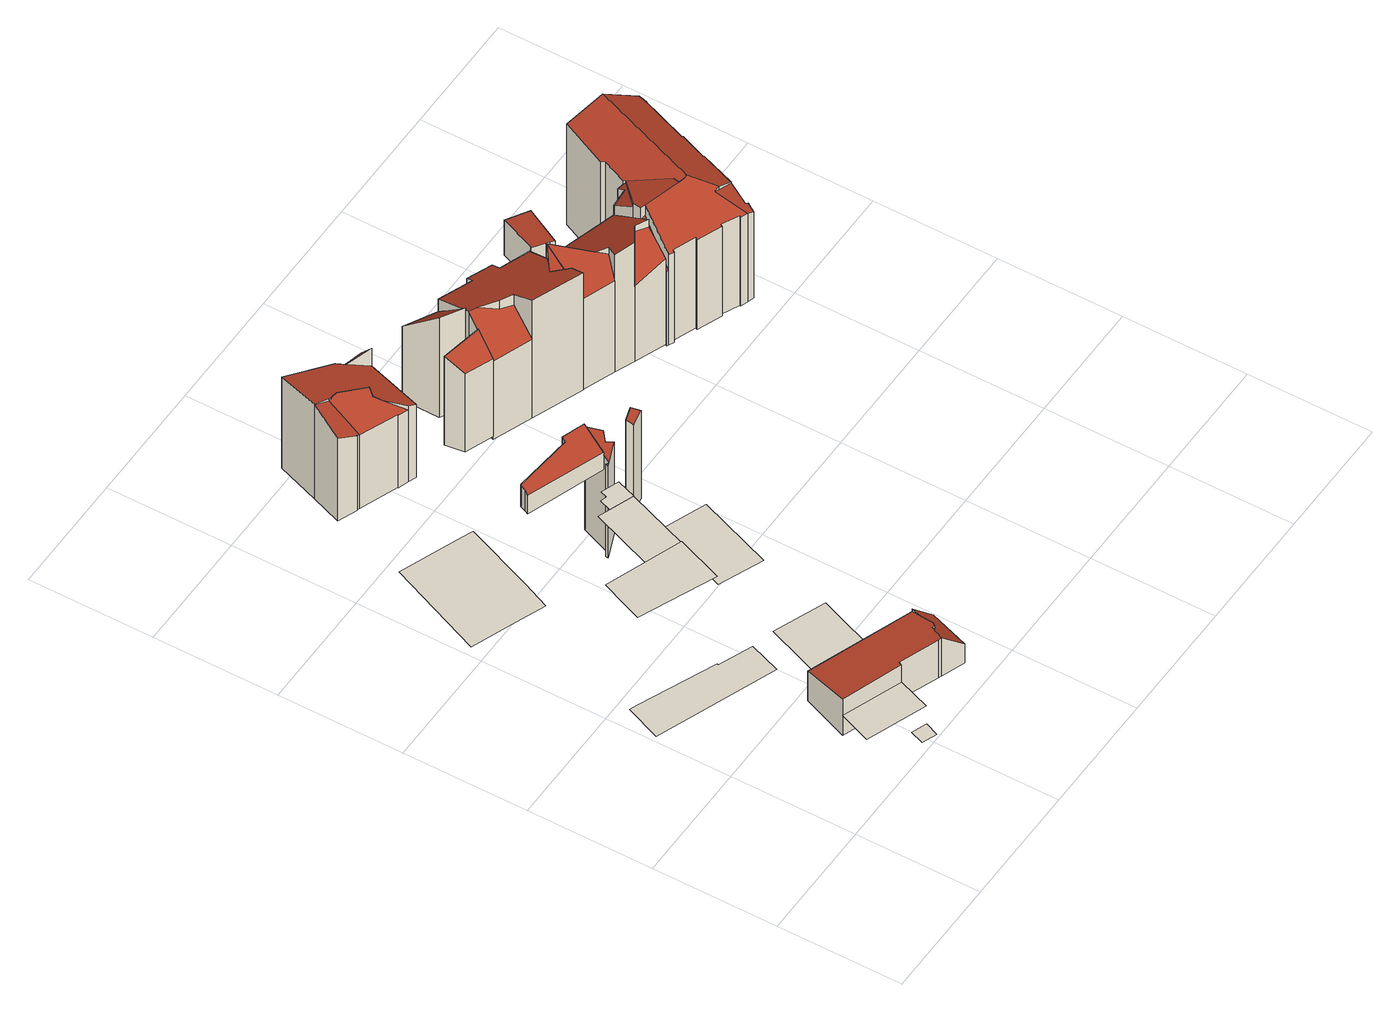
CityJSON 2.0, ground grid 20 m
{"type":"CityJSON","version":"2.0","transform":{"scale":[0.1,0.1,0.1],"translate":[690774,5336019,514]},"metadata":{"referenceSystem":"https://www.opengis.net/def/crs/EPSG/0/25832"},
"CityObjects":{
"building1":{"type":"Building","attributes":{"area_m2":55.53,"max_x":690797.88,"max_y":5336030,"min_x":690786.38,"min_y":5336021.5,"rf_extrusion_mode":"skip","rf_force_lod11":false,"rf_h_ground":518.7,"rf_h_pc_98p":0,"rf_h_roof_50p":0,"rf_h_roof_70p":0,"rf_h_roof_max":0,"rf_h_roof_min":0,"rf_is_glass_roof":false,"rf_nodata_frac":0.977,"rf_nodata_r":0,"rf_pc_select":"_HIGHEST_YET_INSUFFICIENT_COVERAGE","rf_pc_year":2026,"rf_pointcloud_unusable":true,"rf_pt_density":11.2,"rf_roof_planes":0,"rf_roof_type":"no points","rf_success":true,"rf_t_run":8,"source_file":"690_5336.gml"},"geometry":[{"type":"MultiSurface","lod":"0","boundaries":[[[0,1,2,3]]]}]},
"building2":{"type":"Building","attributes":{"area_m2":118.25,"max_x":690795.81,"max_y":5336057,"min_x":690774.81,"min_y":5336044,"rf_extrusion_mode":"skip","rf_force_lod11":false,"rf_h_ground":514.73,"rf_h_pc_98p":0,"rf_h_roof_50p":0,"rf_h_roof_70p":0,"rf_h_roof_max":0,"rf_h_roof_min":0,"rf_is_glass_roof":false,"rf_nodata_frac":1,"rf_nodata_r":0,"rf_pc_select":"_HIGHEST_YET_INSUFFICIENT_COVERAGE","rf_pc_year":0,"rf_pointcloud_unusable":true,"rf_pt_density":0,"rf_roof_planes":0,"rf_roof_type":"no points","rf_success":true,"rf_t_run":0,"source_file":"690_5336.gml"},"geometry":[{"type":"MultiSurface","lod":"0","boundaries":[[[4,5,6,7,8,9,10]]]}]},
"building3":{"type":"Building","attributes":{"area_m2":5.8,"max_x":690795.94,"max_y":5336022.5,"min_x":690792.81,"min_y":5336019,"rf_extrusion_mode":"skip","rf_force_lod11":false,"rf_h_ground":515.04,"rf_h_pc_98p":0,"rf_h_roof_50p":0,"rf_h_roof_70p":0,"rf_h_roof_max":0,"rf_h_roof_min":0,"rf_is_glass_roof":false,"rf_nodata_frac":0.25,"rf_nodata_r":0,"rf_pc_select":"_HIGHEST_YET_INSUFFICIENT_COVERAGE","rf_pc_year":2026,"rf_pointcloud_unusable":true,"rf_pt_density":12.44,"rf_roof_planes":0,"rf_roof_type":"no points","rf_success":true,"rf_t_run":4,"source_file":"690_5336.gml"},"geometry":[{"type":"MultiSurface","lod":"0","boundaries":[[[11,12,13,14]]]}]},
"building4":{"type":"Building","attributes":{"area_m2":101.1,"max_x":690793.38,"max_y":5336063.5,"min_x":690778.38,"min_y":5336051.5,"rf_extrusion_mode":"skip","rf_force_lod11":false,"rf_h_ground":532.24,"rf_h_pc_98p":0,"rf_h_roof_50p":0,"rf_h_roof_70p":0,"rf_h_roof_max":0,"rf_h_roof_min":0,"rf_is_glass_roof":false,"rf_nodata_frac":1,"rf_nodata_r":0,"rf_pc_select":"_HIGHEST_YET_INSUFFICIENT_COVERAGE","rf_pc_year":0,"rf_pointcloud_unusable":true,"rf_pt_density":0,"rf_roof_planes":0,"rf_roof_type":"no points","rf_success":true,"rf_t_run":0,"source_file":"690_5336.gml"},"geometry":[{"type":"MultiSurface","lod":"0","boundaries":[[[15,16,17,18,19]]]}]},
"building5":{"type":"Building","attributes":{"area_m2":160.46,"max_x":690811.12,"max_y":5336037.5,"min_x":690788.38,"min_y":5336023,"rf_extrusion_mode":"standard","rf_force_lod11":false,"rf_h_ground":514.7,"rf_h_pc_98p":0,"rf_h_roof_50p":521.51,"rf_h_roof_70p":521.89,"rf_h_roof_max":522.18,"rf_h_roof_min":518.28,"rf_is_glass_roof":false,"rf_nodata_frac":0.54,"rf_nodata_r":0,"rf_pc_select":"_HIGHEST_YET_INSUFFICIENT_COVERAGE","rf_pc_year":2026,"rf_pointcloud_unusable":false,"rf_pt_density":106.25,"rf_ridgelines":0,"rf_rmse_lod22":0.299,"rf_roof_planes":6,"rf_roof_type":"slanted","rf_success":true,"rf_t_run":74,"rf_volume_lod22":1050.02,"source_file":"690_5336.gml"},"children":["building5-1"]},
"building5-1":{"type":"BuildingPart","parents":["building5"],"geometry":[{"type":"Solid","lod":"2.2","boundaries":[[[[20,21,22,23,24,25,26,27,28]],[[29,25,24,30]],[[30,24,23,31]],[[31,23,22,32]],[[33,28,27,34]],[[32,22,21,35]],[[36,37,38,39]],[[37,36,40]],[[41,20,28,33]],[[42,26,25,29]],[[34,27,26,42,43]],[[35,21,20,41]],[[43,42,44]],[[39,38,44]],[[43,44,38,37,40,41,33,34]],[[39,44,42,29,30,31,32,35,41,40,36]]]],"semantics":{"surfaces":[{"type":"GroundSurface"},{"type":"WallSurface","on_footprint_edge":true},{"type":"WallSurface","on_footprint_edge":false},{"type":"RoofSurface","rf_azimuth":107.49,"rf_h_roof_50p":520.06,"rf_h_roof_70p":520.74,"rf_h_roof_max":522.28,"rf_h_roof_min":518.09,"rf_slope":43.77},{"type":"RoofSurface","rf_azimuth":10.95,"rf_h_roof_50p":521.44,"rf_h_roof_70p":521.69,"rf_h_roof_max":522.28,"rf_h_roof_min":520.57,"rf_slope":9.71}],"values":[[0,1,1,1,1,1,2,2,1,1,1,1,2,2,3,4]]}}]},
"building6":{"type":"Building","attributes":{"area_m2":212.73,"max_x":690792.81,"max_y":5336096.5,"min_x":690774.56,"min_y":5336076.5,"rf_extrusion_mode":"standard","rf_force_lod11":false,"rf_h_ground":515.73,"rf_h_pc_98p":0,"rf_h_roof_50p":534.66,"rf_h_roof_70p":534.82,"rf_h_roof_max":535.06,"rf_h_roof_min":530.99,"rf_is_glass_roof":false,"rf_nodata_frac":0.582,"rf_nodata_r":0,"rf_pc_select":"_HIGHEST_YET_INSUFFICIENT_COVERAGE","rf_pc_year":2026,"rf_pointcloud_unusable":false,"rf_pt_density":7.04,"rf_ridgelines":0,"rf_rmse_lod22":0,"rf_roof_planes":2,"rf_roof_type":"slanted","rf_success":true,"rf_t_run":20,"rf_volume_lod22":0,"source_file":"690_5336.gml"},"geometry":[{"type":"MultiSurface","lod":"0","boundaries":[[[45,46,47,48,49,50,51,52]]]}]},
"building7":{"type":"Building","attributes":{"area_m2":65.28,"max_x":690797.19,"max_y":5336071,"min_x":690787.69,"min_y":5336059,"rf_extrusion_mode":"skip","rf_force_lod11":false,"rf_h_ground":531.93,"rf_h_pc_98p":0,"rf_h_roof_50p":0,"rf_h_roof_70p":0,"rf_h_roof_max":0,"rf_h_roof_min":0,"rf_is_glass_roof":false,"rf_nodata_frac":0.969,"rf_nodata_r":0,"rf_pc_select":"_HIGHEST_YET_INSUFFICIENT_COVERAGE","rf_pc_year":2026,"rf_pointcloud_unusable":true,"rf_pt_density":4.5,"rf_roof_planes":0,"rf_roof_type":"no points","rf_success":true,"rf_t_run":5,"source_file":"690_5336.gml"},"geometry":[{"type":"MultiSurface","lod":"0","boundaries":[[[53,54,55,56]]]}]},
"building8":{"type":"Building","attributes":{"area_m2":98.35,"max_x":690802.12,"max_y":5336063,"min_x":690790.44,"min_y":5336048.5,"rf_extrusion_mode":"skip","rf_force_lod11":false,"rf_h_ground":530.83,"rf_h_pc_98p":0,"rf_h_roof_50p":0,"rf_h_roof_70p":0,"rf_h_roof_max":0,"rf_h_roof_min":0,"rf_is_glass_roof":false,"rf_nodata_frac":0.954,"rf_nodata_r":0,"rf_pc_select":"_HIGHEST_YET_INSUFFICIENT_COVERAGE","rf_pc_year":2026,"rf_pointcloud_unusable":true,"rf_pt_density":10.67,"rf_roof_planes":0,"rf_roof_type":"no points","rf_success":true,"rf_t_run":1,"source_file":"690_5336.gml"},"geometry":[{"type":"MultiSurface","lod":"0","boundaries":[[[57,58,59,60]]]}]},
"building9":{"type":"Building","attributes":{"area_m2":113.41,"max_x":690807.62,"max_y":5336048,"min_x":690794.75,"min_y":5336033,"rf_extrusion_mode":"standard","rf_force_lod11":false,"rf_h_ground":514.87,"rf_h_pc_98p":0,"rf_h_roof_50p":518.52,"rf_h_roof_70p":518.55,"rf_h_roof_max":518.67,"rf_h_roof_min":518.25,"rf_is_glass_roof":false,"rf_nodata_frac":0.562,"rf_nodata_r":0,"rf_pc_select":"_HIGHEST_YET_INSUFFICIENT_COVERAGE","rf_pc_year":2026,"rf_pointcloud_unusable":false,"rf_pt_density":38.87,"rf_ridgelines":0,"rf_rmse_lod22":0,"rf_roof_planes":2,"rf_roof_type":"slanted","rf_success":true,"rf_t_run":54,"rf_volume_lod22":0,"source_file":"690_5336.gml"},"geometry":[{"type":"MultiSurface","lod":"0","boundaries":[[[61,62,63,64]]]}]},
"building10":{"type":"Building","attributes":{"area_m2":12.14,"max_x":690798.31,"max_y":5336073,"min_x":690793.38,"min_y":5336069,"rf_extrusion_mode":"skip","rf_force_lod11":false,"rf_h_ground":531.98,"rf_h_pc_98p":0,"rf_h_roof_50p":0,"rf_h_roof_70p":0,"rf_h_roof_max":0,"rf_h_roof_min":0,"rf_is_glass_roof":false,"rf_nodata_frac":0.854,"rf_nodata_r":0,"rf_pc_select":"_HIGHEST_YET_INSUFFICIENT_COVERAGE","rf_pc_year":2026,"rf_pointcloud_unusable":true,"rf_pt_density":9.14,"rf_roof_planes":0,"rf_roof_type":"no points","rf_success":true,"rf_t_run":2,"source_file":"690_5336.gml"},"geometry":[{"type":"MultiSurface","lod":"0","boundaries":[[[65,66,67,68,69,70]]]}]},
"building11":{"type":"Building","attributes":{"area_m2":177.84,"max_x":690805,"max_y":5336092,"min_x":690786.44,"min_y":5336074.5,"rf_extrusion_mode":"standard","rf_force_lod11":false,"rf_h_ground":530.38,"rf_h_pc_98p":0,"rf_h_roof_50p":534.52,"rf_h_roof_70p":534.84,"rf_h_roof_max":535.44,"rf_h_roof_min":533.75,"rf_h_roof_ridge":535.45,"rf_is_glass_roof":false,"rf_nodata_frac":0.582,"rf_nodata_r":0,"rf_pc_select":"_HIGHEST_YET_INSUFFICIENT_COVERAGE","rf_pc_year":2026,"rf_pointcloud_unusable":false,"rf_pt_density":15,"rf_ridgelines":1,"rf_rmse_lod22":1.55,"rf_roof_planes":3,"rf_roof_type":"slanted","rf_success":true,"rf_t_run":35,"rf_volume_lod22":177.66,"source_file":"690_5336.gml"},"children":["building11-1"]},
"building11-1":{"type":"BuildingPart","parents":["building11"],"geometry":[{"type":"Solid","lod":"2.2","boundaries":[[[[71,72,73,74,75,76,77]],[[78,76,75,79]],[[80,72,71,81]],[[82,74,73,83]],[[83,73,72,80]],[[84,77,76,78]],[[79,75,74,82]],[[81,71,77,84]],[[81,84,78,79,82,83,80]]]],"semantics":{"surfaces":[{"type":"GroundSurface"},{"type":"WallSurface","on_footprint_edge":true},{"type":"RoofSurface","rf_azimuth":196.05,"rf_h_roof_50p":534.69,"rf_h_roof_70p":534.97,"rf_h_roof_max":535.75,"rf_h_roof_min":533.92,"rf_slope":21.99}],"values":[[0,1,1,1,1,1,1,1,2]]}}]},
"building12":{"type":"Building","attributes":{"area_m2":165.88,"max_x":690801.81,"max_y":5336120.5,"min_x":690784.88,"min_y":5336104,"rf_extrusion_mode":"standard","rf_force_lod11":false,"rf_h_ground":515.28,"rf_h_pc_98p":0,"rf_h_roof_50p":531.77,"rf_h_roof_70p":532.49,"rf_h_roof_max":534.24,"rf_h_roof_min":529.32,"rf_h_roof_ridge":533.09,"rf_is_glass_roof":false,"rf_nodata_frac":0.485,"rf_nodata_r":0,"rf_pc_select":"_HIGHEST_YET_INSUFFICIENT_COVERAGE","rf_pc_year":2026,"rf_pointcloud_unusable":false,"rf_pt_density":13.06,"rf_ridgelines":1,"rf_rmse_lod22":0.391,"rf_roof_planes":5,"rf_roof_type":"slanted","rf_success":true,"rf_t_run":24,"rf_volume_lod22":2674.67,"source_file":"690_5336.gml"},"children":["building12-1"]},
"building12-1":{"type":"BuildingPart","parents":["building12"],"geometry":[{"type":"Solid","lod":"2.2","boundaries":[[[[85,86,87,88,89,90,91,92,93,94,95,96,97]],[[98,99,100,101]],[[102,92,91,103]],[[104,93,92,102]],[[105,94,93,104]],[[106,95,94,105,107]],[[107,105,108,109]],[[110,89,88,111]],[[112,90,89,110]],[[113,114,87,86,115]],[[116,97,96,117]],[[118,119,120]],[[117,121,120]],[[119,118,85,97,116]],[[121,117,96,95,106]],[[122,123,124]],[[114,113,124]],[[111,88,87,114]],[[125,126,127]],[[109,108,126,125]],[[123,122,99,98]],[[103,91,90,112]],[[101,100,127]],[[115,86,85,118]],[[119,116,117,120]],[[112,108,105,104,102,103]],[[115,118,120,121,106,107,109,125,127,100,99,122,124,113]],[[108,112,110,111,114,124,123,98,101,127,126]]]],"semantics":{"surfaces":[{"type":"GroundSurface"},{"type":"WallSurface","on_footprint_edge":false},{"type":"WallSurface","on_footprint_edge":true},{"type":"RoofSurface","rf_azimuth":12.69,"rf_h_roof_50p":529.97,"rf_h_roof_70p":530.37,"rf_h_roof_max":532.05,"rf_h_roof_min":528.7,"rf_slope":51.01},{"type":"RoofSurface","rf_azimuth":150.47,"rf_h_roof_50p":532.35,"rf_h_roof_70p":532.85,"rf_h_roof_max":534.22,"rf_h_roof_min":530.36,"rf_slope":33.72},{"type":"RoofSurface","rf_azimuth":93.77,"rf_h_roof_50p":531.18,"rf_h_roof_70p":532.25,"rf_h_roof_max":534.21,"rf_h_roof_min":529,"rf_slope":20.82},{"type":"RoofSurface","rf_azimuth":197.66,"rf_h_roof_50p":531.36,"rf_h_roof_70p":532.03,"rf_h_roof_max":533.2,"rf_h_roof_min":529.85,"rf_slope":27.74}],"values":[[0,1,2,2,2,2,1,2,2,2,2,1,1,2,2,1,1,2,1,1,1,2,1,2,3,4,5,6]]}}]},
"building13":{"type":"Building","attributes":{"area_m2":359.8,"max_x":690824.88,"max_y":5336087.5,"min_x":690795,"min_y":5336060.5,"rf_extrusion_mode":"standard","rf_force_lod11":false,"rf_h_ground":514.61,"rf_h_pc_98p":0,"rf_h_roof_50p":533.29,"rf_h_roof_70p":534,"rf_h_roof_max":535.29,"rf_h_roof_min":532.39,"rf_is_glass_roof":false,"rf_nodata_frac":0.483,"rf_nodata_r":0,"rf_pc_select":"_HIGHEST_YET_INSUFFICIENT_COVERAGE","rf_pc_year":2026,"rf_pointcloud_unusable":false,"rf_pt_density":21.62,"rf_ridgelines":0,"rf_rmse_lod22":8.09,"rf_roof_planes":6,"rf_roof_type":"slanted","rf_success":true,"rf_t_run":77,"rf_volume_lod22":221.19,"source_file":"690_5336.gml"},"children":["building13-1","building13-2"]},
"building13-1":{"type":"BuildingPart","parents":["building13"],"geometry":[{"type":"Solid","lod":"2.2","boundaries":[[[[128,129,130,131]],[[132,128,131,133]],[[133,131,130,134]],[[134,130,129,135]],[[135,129,128,132]],[[135,132,133,134]]]],"semantics":{"surfaces":[{"type":"GroundSurface"},{"type":"WallSurface","on_footprint_edge":true},{"type":"RoofSurface","rf_azimuth":163.54,"rf_h_roof_50p":532.67,"rf_h_roof_70p":532.85,"rf_h_roof_max":533.08,"rf_h_roof_min":532.34,"rf_slope":28.15}],"values":[[0,1,1,1,1,2]]}}]},
"building13-2":{"type":"BuildingPart","parents":["building13"],"geometry":[{"type":"Solid","lod":"2.2","boundaries":[[[[136,137,138,139,140,141,142]],[[143,137,136,144]],[[145,138,137,143]],[[146,139,138,145]],[[147,141,140,148]],[[144,136,142,149]],[[149,142,141,147]],[[148,140,139,146]],[[148,146,145,143,144,149,147]]]],"semantics":{"surfaces":[{"type":"GroundSurface"},{"type":"WallSurface","on_footprint_edge":true},{"type":"RoofSurface","rf_azimuth":163.54,"rf_h_roof_50p":533.99,"rf_h_roof_70p":534.32,"rf_h_roof_max":535.17,"rf_h_roof_min":533.08,"rf_slope":28.15}],"values":[[0,1,1,1,1,1,1,1,2]]}}]},
"building14":{"type":"Building","attributes":{"area_m2":167.84,"max_x":690814.25,"max_y":5336116,"min_x":690797.38,"min_y":5336099.5,"rf_extrusion_mode":"standard","rf_force_lod11":false,"rf_h_ground":515.13,"rf_h_pc_98p":0,"rf_h_roof_50p":532.83,"rf_h_roof_70p":533.38,"rf_h_roof_max":535.35,"rf_h_roof_min":530.89,"rf_is_glass_roof":false,"rf_nodata_frac":0.7,"rf_nodata_r":0,"rf_pc_select":"_HIGHEST_YET_INSUFFICIENT_COVERAGE","rf_pc_year":2026,"rf_pointcloud_unusable":false,"rf_pt_density":10.59,"rf_ridgelines":0,"rf_rmse_lod22":2.41,"rf_roof_planes":4,"rf_roof_type":"slanted","rf_success":true,"rf_t_run":15,"rf_volume_lod22":780.15,"source_file":"690_5336.gml"},"children":["building14-1","building14-2"]},
"building14-1":{"type":"BuildingPart","parents":["building14"],"geometry":[{"type":"Solid","lod":"2.2","boundaries":[[[[150,151,152,153]],[[154,150,153,155]],[[155,153,152,156]],[[156,152,151,157]],[[157,151,150,154]],[[157,154,155,156]]]],"semantics":{"surfaces":[{"type":"GroundSurface"},{"type":"WallSurface","on_footprint_edge":true},{"type":"RoofSurface","rf_azimuth":30.72,"rf_h_roof_50p":531.67,"rf_h_roof_70p":532.82,"rf_h_roof_max":534.92,"rf_h_roof_min":528.72,"rf_slope":45.52}],"values":[[0,1,1,1,1,2]]}}]},
"building14-2":{"type":"BuildingPart","parents":["building14"],"geometry":[{"type":"Solid","lod":"2.2","boundaries":[[[[158,159,160,161]],[[162,159,158,163]],[[163,158,161,164]],[[164,161,160,165]],[[165,160,159,162]],[[165,162,163,164]]]],"semantics":{"surfaces":[{"type":"GroundSurface"},{"type":"WallSurface","on_footprint_edge":true},{"type":"RoofSurface","rf_azimuth":201.61,"rf_h_roof_50p":532.25,"rf_h_roof_70p":532.73,"rf_h_roof_max":533.74,"rf_h_roof_min":530.83,"rf_slope":40.27}],"values":[[0,1,1,1,1,2]]}}]},
"building15":{"type":"Building","attributes":{"area_m2":195.93,"max_x":690828.19,"max_y":5336111,"min_x":690809.56,"min_y":5336094,"rf_extrusion_mode":"standard","rf_force_lod11":false,"rf_h_ground":514.5,"rf_h_pc_98p":0,"rf_h_roof_50p":533.91,"rf_h_roof_70p":534.35,"rf_h_roof_max":536.22,"rf_h_roof_min":531.1,"rf_h_roof_ridge":535.15,"rf_is_glass_roof":false,"rf_nodata_frac":0.662,"rf_nodata_r":0,"rf_pc_select":"_HIGHEST_YET_INSUFFICIENT_COVERAGE","rf_pc_year":2026,"rf_pointcloud_unusable":false,"rf_pt_density":10.07,"rf_ridgelines":2,"rf_rmse_lod22":0.996,"rf_roof_planes":4,"rf_roof_type":"slanted","rf_success":true,"rf_t_run":32,"rf_volume_lod22":3810.93,"source_file":"690_5336.gml"},"children":["building15-1"]},
"building15-1":{"type":"BuildingPart","parents":["building15"],"geometry":[{"type":"Solid","lod":"2.2","boundaries":[[[[166,167,168,169,170,171,172,173,174,175,176,177]],[[178,175,174,179]],[[180,176,175,178]],[[179,174,173,181]],[[181,173,172,182]],[[182,172,171,183]],[[184,185,168,167,186]],[[187,169,168,185]],[[188,177,176,180]],[[189,166,177,188,190]],[[191,192,193]],[[190,188,193]],[[183,171,170,194]],[[194,170,169,187]],[[195,196,185,184]],[[197,198,196,195]],[[198,197,199]],[[186,167,166,189,200]],[[200,189,192,191]],[[198,199,194,187,185,196]],[[200,191,193,188,180,178,179,181,182,183,194,199,197,195,184,186]],[[192,189,190,193]]]],"semantics":{"surfaces":[{"type":"GroundSurface"},{"type":"WallSurface","on_footprint_edge":true},{"type":"WallSurface","on_footprint_edge":false},{"type":"RoofSurface","rf_azimuth":201,"rf_h_roof_50p":532.74,"rf_h_roof_70p":533.7,"rf_h_roof_max":537.72,"rf_h_roof_min":530.35,"rf_slope":41.65},{"type":"RoofSurface","rf_azimuth":21.83,"rf_h_roof_50p":533.88,"rf_h_roof_70p":535.19,"rf_h_roof_max":537.97,"rf_h_roof_min":530.57,"rf_slope":27.65},{"type":"RoofSurface","rf_azimuth":178.48,"rf_h_roof_50p":535.64,"rf_h_roof_70p":535.88,"rf_h_roof_max":536.35,"rf_h_roof_min":534.46,"rf_slope":25.49}],"values":[[0,1,1,1,1,1,1,1,1,1,2,2,1,1,2,2,2,1,2,3,4,5]]}}]},
"building16":{"type":"Building","attributes":{"area_m2":160.98,"max_x":690840.81,"max_y":5336104.5,"min_x":690823.75,"min_y":5336088.5,"rf_extrusion_mode":"standard","rf_force_lod11":false,"rf_h_ground":514.56,"rf_h_pc_98p":0,"rf_h_roof_50p":532.39,"rf_h_roof_70p":534.1,"rf_h_roof_max":536.32,"rf_h_roof_min":530.03,"rf_is_glass_roof":false,"rf_nodata_frac":0.599,"rf_nodata_r":0,"rf_pc_select":"_HIGHEST_YET_INSUFFICIENT_COVERAGE","rf_pc_year":2026,"rf_pointcloud_unusable":false,"rf_pt_density":50.25,"rf_ridgelines":0,"rf_rmse_lod22":0.982,"rf_roof_planes":8,"rf_roof_type":"slanted","rf_success":true,"rf_t_run":31,"rf_volume_lod22":3007.43,"source_file":"690_5336.gml"},"children":["building16-1"]},
"building16-1":{"type":"BuildingPart","parents":["building16"],"geometry":[{"type":"Solid","lod":"2.2","boundaries":[[[[201,202,203,204,205,206,207,208]],[[209,202,201,210]],[[211,212,203,202,209]],[[213,214,212,211]],[[210,201,208,215]],[[216,217,218]],[[215,219,218]],[[219,215,208,207,220]],[[221,204,203,212]],[[220,207,206,222]],[[223,222,206,205,224,225]],[[225,224,214,213]],[[224,205,204,221]],[[217,216,222,223]],[[222,216,218,219,220]],[[224,221,212,214]],[[217,223,225,213,211,209,210,215,218]]]],"semantics":{"surfaces":[{"type":"GroundSurface"},{"type":"WallSurface","on_footprint_edge":true},{"type":"WallSurface","on_footprint_edge":false},{"type":"RoofSurface","rf_azimuth":202.5,"rf_h_roof_50p":534.43,"rf_h_roof_70p":535.02,"rf_h_roof_max":537.6,"rf_h_roof_min":532.91,"rf_slope":23.59},{"type":"RoofSurface","rf_azimuth":228.52,"rf_h_roof_50p":532.69,"rf_h_roof_70p":533.51,"rf_h_roof_max":537.71,"rf_h_roof_min":530.35,"rf_slope":40.82},{"type":"RoofSurface","rf_azimuth":11.9,"rf_h_roof_50p":532.61,"rf_h_roof_70p":534.31,"rf_h_roof_max":538.32,"rf_h_roof_min":528.68,"rf_slope":37.22}],"values":[[0,1,1,2,1,2,2,1,1,1,1,2,1,2,3,4,5]]}}]},
"building17":{"type":"Building","attributes":{"area_m2":28.83,"max_x":690843.75,"max_y":5336116,"min_x":690836.75,"min_y":5336109,"rf_extrusion_mode":"standard","rf_force_lod11":false,"rf_h_ground":514.51,"rf_h_pc_98p":0,"rf_h_roof_50p":520.18,"rf_h_roof_70p":521.61,"rf_h_roof_max":521.97,"rf_h_roof_min":519.98,"rf_is_glass_roof":false,"rf_nodata_frac":0.623,"rf_nodata_r":0,"rf_pc_select":"_HIGHEST_YET_INSUFFICIENT_COVERAGE","rf_pc_year":2026,"rf_pointcloud_unusable":false,"rf_pt_density":70.79,"rf_ridgelines":0,"rf_rmse_lod22":0.245,"rf_roof_planes":2,"rf_roof_type":"slanted","rf_success":true,"rf_t_run":25,"rf_volume_lod22":179.55,"source_file":"690_5336.gml"},"children":["building17-1"]},
"building17-1":{"type":"BuildingPart","parents":["building17"],"geometry":[{"type":"Solid","lod":"2.2","boundaries":[[[[226,227,228,229,230,231]],[[232,230,229,233]],[[234,231,230,232]],[[235,226,231,234]],[[233,229,228,236]],[[236,228,227,237]],[[237,227,226,235]],[[237,235,234,232,233,236]]]],"semantics":{"surfaces":[{"type":"GroundSurface"},{"type":"WallSurface","on_footprint_edge":true},{"type":"RoofSurface","rf_azimuth":110.76,"rf_h_roof_50p":520.77,"rf_h_roof_70p":521.1,"rf_h_roof_max":521.61,"rf_h_roof_min":519.86,"rf_slope":18.63}],"values":[[0,1,1,1,1,1,1,2]]}}]},
"building18":{"type":"Building","attributes":{"area_m2":337.88,"max_x":690859.69,"max_y":5336112,"min_x":690836.62,"min_y":5336083,"rf_extrusion_mode":"standard","rf_force_lod11":false,"rf_h_ground":514.51,"rf_h_pc_98p":0,"rf_h_roof_50p":535.78,"rf_h_roof_70p":536.52,"rf_h_roof_max":537.24,"rf_h_roof_min":532.56,"rf_h_roof_ridge":537.42,"rf_is_glass_roof":false,"rf_nodata_frac":0.00148,"rf_nodata_r":0,"rf_pc_select":"PREFERRED_AND_LATEST","rf_pc_year":2026,"rf_pointcloud_unusable":false,"rf_pt_density":584.37,"rf_ridgelines":5,"rf_rmse_lod22":1.25,"rf_roof_planes":17,"rf_roof_type":"slanted","rf_success":true,"rf_t_run":188,"rf_volume_lod22":7056.28,"source_file":"690_5336.gml"},"children":["building18-1"]},
"building18-1":{"type":"BuildingPart","parents":["building18"],"geometry":[{"type":"Solid","lod":"2.2","boundaries":[[[[238,239,240,241,242,243,244,245,246,247,248,249,250,251,252,253,254,255,256,257,258,259,260,261,262,263,264,265,266,267,268,269,270,271,272]],[[273,257,256,274]],[[275,258,257,273]],[[274,256,255,276]],[[277,253,252,278]],[[279,254,253,277]],[[280,251,250,281,282]],[[282,281,283,284]],[[285,239,238,286]],[[286,238,272,287]],[[288,248,247,289]],[[290,249,248,288]],[[291,292,243,242,293]],[[294,244,243,292]],[[295,296,246,245,297,298]],[[298,297,299,300]],[[293,242,241,301]],[[301,241,240,302]],[[289,247,246,296]],[[302,240,239,285]],[[303,270,269,304]],[[305,271,270,303]],[[287,272,271,305]],[[300,299,292,291]],[[306,268,267,307]],[[307,267,266,308]],[[304,269,268,306]],[[309,310,311,312]],[[297,245,244,294]],[[313,264,263,314]],[[312,311,265,264,313]],[[284,283,296,295]],[[315,260,259,316]],[[316,259,258,275]],[[278,252,251,280]],[[317,262,261,318]],[[318,261,260,315,319]],[[320,321,276,322]],[[322,276,255,254,279]],[[281,250,249,290]],[[310,309,323]],[[319,315,321,320]],[[308,266,265,311]],[[324,325,326]],[[325,324,327]],[[314,263,262,317]],[[297,294,292,299]],[[281,290,288,289,296,283]],[[321,315,316,275,273,274,276]],[[325,327,328,279,277,278,280,282,284,326]],[[308,311,310,323,304,306,307]],[[324,326,284,295,298,300]],[[327,324,300,291,293,301,302,285,286,287,305,303,304,323,309,328]],[[314,317,318,319,320,322,279,328,309,312,313]]]],"semantics":{"surfaces":[{"type":"GroundSurface"},{"type":"WallSurface","on_footprint_edge":true},{"type":"WallSurface","on_footprint_edge":false},{"type":"RoofSurface","rf_azimuth":213.78,"rf_h_roof_50p":534.16,"rf_h_roof_70p":534.65,"rf_h_roof_max":537.23,"rf_h_roof_min":530.28,"rf_slope":43.04},{"type":"RoofSurface","rf_azimuth":327.32,"rf_h_roof_50p":533.86,"rf_h_roof_70p":534.27,"rf_h_roof_max":535.94,"rf_h_roof_min":532.57,"rf_slope":53.28},{"type":"RoofSurface","rf_azimuth":109.45,"rf_h_roof_50p":532.26,"rf_h_roof_70p":532.26,"rf_h_roof_max":532.65,"rf_h_roof_min":531.87,"rf_slope":39.69},{"type":"RoofSurface","rf_azimuth":291.77,"rf_h_roof_50p":536.2,"rf_h_roof_70p":536.77,"rf_h_roof_max":537.73,"rf_h_roof_min":534.46,"rf_slope":25.17},{"type":"RoofSurface","rf_azimuth":142.32,"rf_h_roof_50p":533.54,"rf_h_roof_70p":533.93,"rf_h_roof_max":535.25,"rf_h_roof_min":532.08,"rf_slope":34.09},{"type":"RoofSurface","rf_azimuth":10.38,"rf_h_roof_50p":536.37,"rf_h_roof_70p":536.71,"rf_h_roof_max":537.46,"rf_h_roof_min":534.86,"rf_slope":19.76},{"type":"RoofSurface","rf_azimuth":200.04,"rf_h_roof_50p":534.82,"rf_h_roof_70p":535.81,"rf_h_roof_max":537.76,"rf_h_roof_min":532.47,"rf_slope":37.75},{"type":"RoofSurface","rf_azimuth":109.87,"rf_h_roof_50p":535.6,"rf_h_roof_70p":536.4,"rf_h_roof_max":537.73,"rf_h_roof_min":533.53,"rf_slope":32.67}],"values":[[0,1,1,1,1,1,1,2,1,1,1,1,1,1,1,2,1,1,1,1,1,1,1,2,1,1,1,2,1,1,1,2,1,1,1,1,1,2,1,1,2,2,1,2,2,1,3,4,5,6,7,8,9,10]]}}]}
},
"vertices":[
[219,24,47],[238,76,47],[144,111,47],[124,60,47],
[8,324,7],[199,251,7],[218,301,7],[164,323,7],[165,325,7],[44,376,7],[31,381,7],
[220,24,10],[196,33,10],[188,11,10],[211,2,10],
[44,376,182],[165,325,182],[194,400,182],[72,445,182],[55,405,182],
[308,55,7],[302,57,7],[241,81,7],[238,76,7],[144,111,7],[173,185,7],[338,121,7],[371,108,7],[345,41,7],[173,185,66],[144,111,79],[238,76,82],[241,81,81],[345,41,45],[371,108,41],[302,57,83],[325,77,79],[325,77,74],[330,83,72],[330,83,78],[321,78,79],[308,55,83],[338,121,71],[338,121,76],[334,104,74],
[6,619,17],[78,592,17],[124,574,17],[143,619,17],[188,730,17],[183,732,17],[163,740,17],[71,775,17],
[137,421,179],[194,400,179],[232,501,179],[175,522,179],
[235,294,168],[281,415,168],[210,442,168],[164,323,168],
[290,139,9],[337,259,9],[254,291,9],[208,171,9],
[194,515,180],[232,501,180],[243,532,180],[215,542,180],[211,531,180],[201,534,180],
[140,613,164],[143,619,164],[147,628,164],[241,616,164],[244,623,164],[281,611,164],[264,569,164],[281,611,216],[244,623,217],[143,619,204],[140,613,201],[241,616,214],[147,628,208],[264,569,198],
[270,944,13],[234,850,13],[222,855,13],[205,861,13],[205,862,13],[145,885,13],[140,887,13],[140,886,13],[109,898,13],[127,946,13],[152,1014,13],[237,982,13],[278,966,13],[209,910,183],[209,910,171],[171,938,186],[171,938,191],[140,886,162],[140,887,163],[109,898,179],[127,946,202],[152,1014,196],[127,946,203],[153,940,189],[153,940,193],[205,862,158],[205,861,158],[145,885,160],[222,855,165],[222,855,157],[234,850,160],[278,966,155],[237,982,147],[270,944,149],[270,944,184],[247,970,158],[237,982,163],[202,900,174],[202,900,177],[207,888,171],[158,939,191],[158,939,189],[161,940,190],
[361,587,6],[369,575,6],[341,569,6],[338,580,6],[361,587,189],[338,580,189],[341,569,183],[369,575,182],
[294,571,6],[252,554,6],[253,559,6],[259,557,6],[280,609,6],[296,590,6],[283,578,6],[252,554,189],[294,571,191],[253,559,191],[259,557,189],[296,590,201],[280,609,213],[283,578,197],
[380,863,11],[346,884,11],[346,943,11],[403,921,11],[380,863,211],[403,921,149],[346,943,159],[346,884,210],
[306,851,11],[368,835,11],[355,803,11],[311,820,11],[368,835,196],[306,851,189],[311,820,167],[355,803,167],
[507,773,5],[497,748,5],[417,779,5],[355,803,5],[376,855,5],[403,921,5],[457,900,5],[461,912,5],[501,896,5],[494,880,5],[542,862,5],[527,824,5],[494,880,176],[501,896,167],[542,862,176],[461,912,167],[457,900,174],[403,921,174],[417,779,241],[417,779,162],[497,748,240],[355,803,162],[527,824,197],[507,773,201],[527,824,225],[494,799,216],[494,799,214],[496,801,214],[376,855,212],[430,817,219],[430,817,198],[411,828,218],[411,828,201],[389,849,212],[507,773,226],
[539,856,6],[668,806,6],[641,733,6],[627,697,6],[578,716,6],[547,729,6],[497,748,6],[528,827,6],[668,806,165],[539,856,148],[641,733,223],[641,733,208],[626,746,216],[626,746,205],[528,827,171],[573,755,204],[573,755,217],[564,769,208],[528,827,225],[497,748,188],[627,697,178],[547,729,189],[547,729,241],[578,716,157],[578,716,245],
[658,902,5],[627,913,5],[628,915,5],[651,971,5],[698,958,5],[666,899,5],[698,958,58],[651,971,75],[666,899,61],[658,902,64],[628,915,75],[627,913,75],
[713,661,5],[674,676,5],[675,679,5],[639,693,5],[637,690,5],[629,694,5],[626,695,5],[647,750,5],[653,766,5],[668,806,5],[685,799,5],[692,815,5],[695,808,5],[711,847,5],[709,854,5],[743,929,5],[795,904,5],[847,878,5],[855,874,5],[857,874,5],[855,869,5],[847,872,5],[846,871,5],[814,789,5],[816,788,5],[799,745,5],[801,745,5],[779,688,5],[766,657,5],[770,655,5],[764,642,5],[753,645,5],[742,649,5],[742,651,5],[714,664,5],[857,874,180],[855,874,182],[855,869,180],[847,878,189],[743,929,207],[709,854,206],[795,904,234],[711,847,208],[695,808,201],[695,808,207],[696,805,205],[696,805,208],[674,676,184],[713,661,184],[714,664,186],[685,799,203],[668,806,184],[692,815,190],[629,694,185],[629,694,154],[637,690,185],[626,695,154],[653,766,225],[653,766,218],[647,750,208],[647,750,231],[655,748,210],[655,748,231],[639,693,187],[675,679,187],[742,649,182],[753,645,183],[742,651,184],[764,642,177],[770,655,182],[766,657,184],[750,689,214],[750,689,208],[779,688,195],[779,688,197],[801,745,195],[799,745,197],[846,871,188],[847,872,188],[816,788,196],[814,789,197],[846,871,196],[845,872,197],[845,872,189],[847,878,197],[741,690,212],[713,730,234],[713,730,229],[718,742,229],[724,727,234],[728,727,236]
]}
